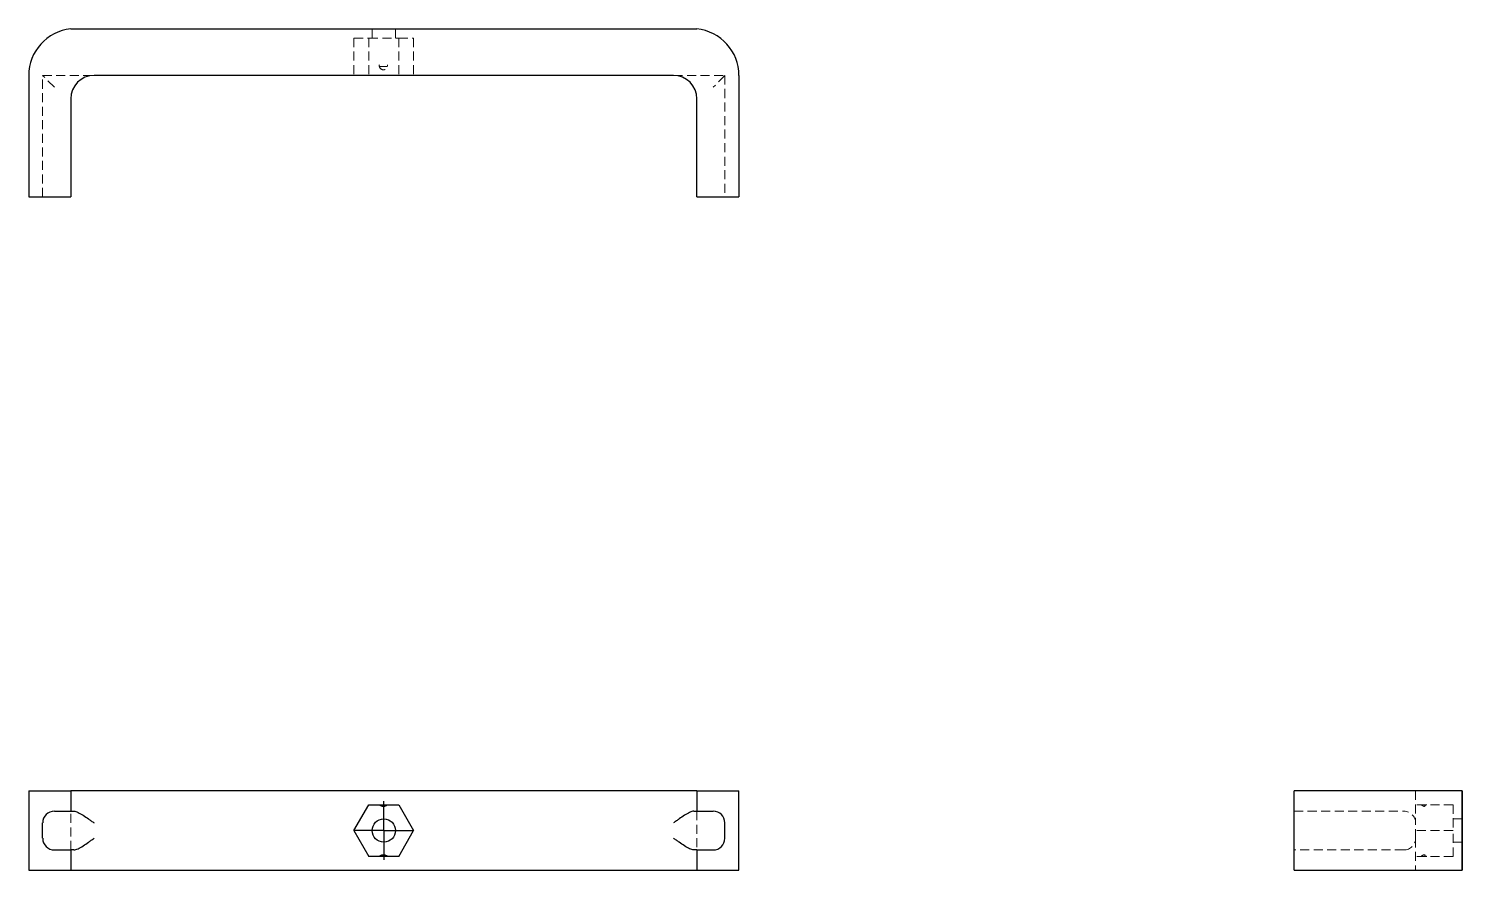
# Model space of a CAD drawing. Header units: millimetres. Extents: x 33 to 235, y 51 to 170.
import ezdxf

# ---------------------------------------------------------------- set-up
doc = ezdxf.new("R2010")
doc.units = ezdxf.units.MM
doc.linetypes.add('HIDDEN', pattern=[1.905, 1.27, -0.635])
doc.layers.add('10', color=7, linetype='Continuous')

# ---------------------------------------------------------------- blocks, each defined once
blk = doc.blocks.new('SW_CENTERMARKSYMBOL_0')
at = {"layer": '10', "color": 0}
for p, q in [((0, 2.5), (0, 4.14)), ((0, 0), (0, 2.5)), ((-2.5, 0), (-4.14, 0)), ((0, 0), (-2.5, 0)), ((0, 0), (0, -2.5)), ((0, 0), (2.5, 0)), ((2.5, 0), (4.14, 0)), ((0, -2.5), (0, -4.14))]:
    blk.add_line(p, q, dxfattribs=at)

msp = doc.modelspace()

# ---------------------------------------------------------------- linework, layer by layer
at = {"color": 7, "linetype": 'Continuous', "lineweight": 25}
for p, q in [((38.92, 169.84), (38.92, 169.81)), ((38.92, 169.84), (127.08, 169.84)), ((127.08, 169.81), (127.08, 169.84)), ((33, 163.26), (33, 146.16)), ((123.79, 163.26), (42.21, 163.26)), ((133, 163.26), (133, 146.16)), ((38.92, 159.97), (38.92, 146.16)), ((127.08, 146.16), (127.08, 159.97)), ((33, 146.16), (38.92, 146.16)), ((127.08, 146.16), (133, 146.16)), ((33, 62.59), (33, 51.41)), ((33, 62.59), (38.92, 62.59)), ((38.92, 62.59), (38.92, 59.73)), ((42.21, 62.59), (38.92, 62.59)), ((123.79, 62.59), (42.21, 62.59)), ((127.08, 62.59), (123.79, 62.59)), ((127.08, 62.59), (127.08, 59.73)), ((127.08, 62.59), (133, 62.59)), ((133, 51.41), (133, 62.59)), ((211.16, 51.41), (211.16, 62.59)), ((228.26, 62.59), (211.16, 62.59)), ((234.81, 62.59), (228.26, 62.59)), ((234.81, 62.59), (234.81, 51.41)), ((234.81, 62.59), (234.84, 62.59)), ((234.84, 51.41), (234.84, 62.59)), ((78.8, 57), (80.9, 60.63)), ((80.9, 60.63), (85.1, 60.63)), ((85.1, 60.63), (87.2, 57)), ((36.62, 59.73), (38.92, 59.73)), ((38.92, 59.73), (39.36, 59.73)), ((126.64, 59.73), (127.08, 59.73)), ((127.08, 59.73), (129.38, 59.73)), ((34.97, 55.91), (34.97, 58.09)), ((78.8, 57), (80.9, 53.37)), ((85.1, 53.37), (87.2, 57)), ((131.03, 55.91), (131.03, 58.09)), ((36.62, 54.27), (38.92, 54.27)), ((38.92, 54.27), (38.92, 51.41)), ((39.36, 54.27), (38.92, 54.27)), ((85.1, 53.37), (80.9, 53.37)), ((127.08, 54.27), (126.64, 54.27)), ((127.08, 54.27), (129.38, 54.27)), ((127.08, 54.27), (127.08, 51.41)), ((33, 51.41), (38.92, 51.41)), ((38.92, 51.41), (42.21, 51.41)), ((42.21, 51.41), (123.79, 51.41)), ((123.79, 51.41), (127.08, 51.41)), ((127.08, 51.41), (133, 51.41)), ((211.16, 51.41), (228.26, 51.41)), ((228.26, 51.41), (234.81, 51.41)), ((234.84, 51.41), (234.81, 51.41))]:
    msp.add_line(p, q, dxfattribs=at)
at = {"color": 7, "linetype": 'HIDDEN', "lineweight": 18}
for p, q in [((81.36, 169.84), (81.36, 168.53)), ((84.64, 168.53), (84.64, 169.84)), ((78.8, 168.53), (80.9, 168.53)), ((78.8, 168.53), (78.8, 163.26)), ((80.9, 168.53), (80.9, 163.26)), ((80.9, 168.53), (85.1, 168.53)), ((85.1, 168.53), (85.1, 163.26)), ((85.1, 168.53), (87.2, 168.53)), ((87.2, 168.53), (87.2, 163.26)), ((36.62, 161.62), (34.97, 163.26)), ((34.97, 146.16), (34.97, 163.26)), ((34.97, 163.26), (42.21, 163.26)), ((123.79, 163.26), (131.03, 163.26)), ((131.03, 163.26), (129.38, 161.62)), ((131.03, 163.26), (131.03, 146.16)), ((228.26, 62.59), (228.26, 58.09)), ((233.53, 60.63), (228.26, 60.63)), ((229.85, 60.63), (229.84, 60.63)), ((229.84, 60.63), (229.84, 60.63)), ((233.53, 60.63), (233.53, 57)), ((38.92, 54.27), (38.92, 59.73)), ((127.08, 59.73), (127.08, 54.27)), ((211.16, 59.73), (226.62, 59.73)), ((234.84, 58.64), (233.53, 58.64)), ((228.26, 55.91), (228.26, 58.09)), ((233.53, 57), (228.26, 57)), ((233.53, 53.37), (233.53, 57)), ((228.26, 55.91), (228.26, 51.41)), ((233.53, 55.36), (234.84, 55.36)), ((226.62, 54.27), (211.16, 54.27)), ((233.53, 53.37), (228.26, 53.37)), ((229.84, 53.37), (229.84, 53.37))]:
    msp.add_line(p, q, dxfattribs=at)
at = {"color": 7, "linetype": 'Continuous', "lineweight": 25, "flags": 128}
for points in [[(82.37, 53.38), (82.38, 53.38), (82.4, 53.4), (82.42, 53.42), (82.44, 53.43), (82.44, 53.43), (82.44, 53.43), (82.45, 53.43), (82.45, 53.43), (82.45, 53.43), (82.45, 53.43), (82.45, 53.43), (82.45, 53.43)], [(83.52, 53.38), (83.51, 53.39), (83.49, 53.4), (83.47, 53.42), (83.45, 53.43), (83.45, 53.43), (83.45, 53.43), (83.45, 53.43), (83.45, 53.43), (83.45, 53.43)]]:
    msp.add_lwpolyline(points, dxfattribs=at)
at = {"color": 7, "linetype": 'Continuous', "lineweight": 25}
msp.add_circle((83, 57), 1.64, dxfattribs=at)
for centre, radius, start, end in [((39.58, 163.26), 6.58, 95.7392, 180), ((126.42, 163.26), 6.58, 0, 84.2608), ((42.21, 159.97), 3.29, 90, 180), ((123.79, 159.97), 3.29, 0, 90), ((82.95, 61.21), 0.822, 224.427, 225.496), ((82.95, 61.21), 0.822, 314.3972, 315.573), ((36.62, 58.09), 1.64, 90, 180), ((129.38, 58.09), 1.64, 0, 90), ((36.62, 55.91), 1.64, 180, 270), ((129.38, 55.91), 1.64, 270, 0), ((82.95, 52.79), 0.822, 134.3956, 135.573), ((82.95, 52.79), 0.822, 44.427, 45.5468)]:
    msp.add_arc(centre, radius, start, end, dxfattribs=at)
at = {"color": 7, "linetype": 'HIDDEN', "lineweight": 18}
for centre, radius, start, end in [((82.95, 164.64), 0.587, 169.7841, 10.2159), ((229.64, 61.21), 0.822, 224.427, 262.9504), ((226.62, 58.09), 1.64, 0, 90), ((226.62, 55.91), 1.64, 270, 0), ((229.64, 52.79), 0.822, 97.0138, 135.573)]:
    msp.add_arc(centre, radius, start, end, dxfattribs=at)
for points, knots in [([(83.52, 164.75), (83.53, 164.72), (83.53, 164.68), (83.52, 164.62), (83.51, 164.59), (83.48, 164.56), (83.47, 164.55), (83.44, 164.54), (83.43, 164.54), (83.39, 164.54), (83.36, 164.54), (83.21, 164.54), (83.08, 164.54), (82.81, 164.54), (82.68, 164.54), (82.54, 164.54), (82.51, 164.54), (82.47, 164.54), (82.46, 164.54), (82.43, 164.55), (82.42, 164.56), (82.39, 164.59), (82.37, 164.62), (82.36, 164.68), (82.36, 164.72), (82.37, 164.75)], [0, 0, 0, 0, 0.0625, 0.0625, 0.125, 0.125, 0.15625, 0.15625, 0.1875, 0.1875, 0.25, 0.25, 0.5, 0.5, 0.75, 0.75, 0.8125, 0.8125, 0.84375, 0.84375, 0.875, 0.875, 0.9375, 0.9375, 1, 1, 1, 1]), ([(82.37, 60.62), (82.37, 60.62), (82.36, 60.63), (82.36, 60.63), (82.37, 60.63), (82.37, 60.63)], [0, 0, 0, 0, 0.035072, 0.755948, 1, 1, 1, 1]), ([(82.5, 60.6), (82.49, 60.61), (82.45, 60.62), (82.4, 60.63), (82.38, 60.63), (82.37, 60.63)], [0, 0, 0, 0, 0.418144, 0.821904, 1, 1, 1, 1]), ([(83.52, 60.63), (83.52, 60.63), (83.53, 60.63), (83.53, 60.63), (83.53, 60.63), (83.52, 60.63), (83.52, 60.62)], [0, 0, 0, 0, 0.025927, 0.129657, 0.546003, 1, 1, 1, 1]), ([(229.75, 60.63), (229.75, 60.63), (229.74, 60.63), (229.72, 60.63), (229.68, 60.63), (229.62, 60.62), (229.58, 60.6), (229.56, 60.59), (229.55, 60.58), (229.54, 60.57), (229.54, 60.57), (229.54, 60.57), (229.54, 60.57), (229.54, 60.57), (229.54, 60.57), (229.54, 60.57), (229.54, 60.56), (229.54, 60.56), (229.54, 60.55), (229.54, 60.52), (229.54, 60.5), (229.54, 60.47), (229.54, 60.46), (229.54, 60.44), (229.54, 60.43), (229.54, 60.42), (229.54, 60.4), (229.54, 60.4), (229.54, 60.39), (229.54, 60.41), (229.54, 60.42)], [0, 0, 0, 0, 0.002862, 0.014311, 0.060264, 0.138775, 0.191398, 0.229246, 0.250806, 0.257369, 0.261472, 0.262621, 0.263195, 0.263339, 0.263913, 0.264042, 0.265352, 0.270595, 0.281081, 0.323034, 0.407018, 0.448971, 0.490924, 0.532878, 0.574831, 0.616785, 0.700768, 0.742721, 0.826705, 1, 1, 1, 1]), ([(229.54, 60.39), (229.56, 60.43), (229.58, 60.5), (229.64, 60.54), (229.66, 60.57)], [0, 0, 0, 0, 0.5000647, 1, 1, 1, 1]), ([(229.86, 60.63), (229.83, 60.63), (229.76, 60.63), (229.69, 60.59), (229.66, 60.57)], [0, 0, 0, 0, 0.499974, 1, 1, 1, 1]), ([(82.37, 53.37), (82.37, 53.37), (82.37, 53.37), (82.36, 53.37), (82.36, 53.37), (82.37, 53.37), (82.37, 53.38)], [0, 0, 0, 0, 0.025248, 0.12626, 0.531619, 1, 1, 1, 1]), ([(83.52, 53.37), (83.53, 53.37), (83.53, 53.37), (83.52, 53.37), (83.52, 53.38)], [0, 0, 0, 0, 0.8302096, 1, 1, 1, 1]), ([(229.54, 53.61), (229.54, 53.61), (229.54, 53.62), (229.54, 53.57), (229.54, 53.48), (229.54, 53.43)], [0, 0, 0, 0, 0.000141, 0.500071, 1, 1, 1, 1]), ([(229.66, 53.43), (229.64, 53.46), (229.58, 53.5), (229.56, 53.57), (229.54, 53.61)], [0, 0, 0, 0, 0.499932, 1, 1, 1, 1]), ([(229.75, 53.37), (229.71, 53.37), (229.66, 53.37), (229.61, 53.39), (229.59, 53.39), (229.56, 53.41), (229.54, 53.42), (229.54, 53.43)], [0, 0, 0, 0, 0.5, 0.5, 0.75, 0.75, 1, 1, 1, 1]), ([(229.66, 53.43), (229.69, 53.41), (229.76, 53.37), (229.83, 53.37), (229.86, 53.37)], [0, 0, 0, 0, 0.500031, 1, 1, 1, 1]), ([(229.75, 53.37), (229.75, 53.37), (229.74, 53.37), (229.73, 53.37), (229.7, 53.37), (229.68, 53.37), (229.68, 53.37)], [0, 0, 0, 0, 0.036886, 0.184456, 0.776654, 1, 1, 1, 1]), ([(229.73, 53.37), (229.74, 53.37), (229.79, 53.37), (229.82, 53.37), (229.83, 53.37), (229.83, 53.37)], [0, 0, 0, 0, 0.148303, 0.77591, 1, 1, 1, 1])]:
    msp.add_open_spline(points, degree=3, knots=knots, dxfattribs=at)
at = {"color": 7, "linetype": 'Continuous', "lineweight": 25}
for points, knots in [([(83.52, 60.62), (83.52, 60.62), (83.52, 60.62), (83.5, 60.6), (83.48, 60.59), (83.46, 60.58), (83.45, 60.57), (83.45, 60.57), (83.45, 60.57), (83.45, 60.57), (83.45, 60.57), (83.45, 60.57), (83.45, 60.57), (83.45, 60.56), (83.44, 60.56), (83.43, 60.55), (83.39, 60.52), (83.34, 60.5), (83.3, 60.47), (83.26, 60.46), (83.22, 60.44), (83.18, 60.43), (83.13, 60.42), (83.08, 60.4), (83.01, 60.4), (82.88, 60.39), (82.75, 60.41), (82.63, 60.46), (82.58, 60.48), (82.53, 60.51), (82.5, 60.53), (82.47, 60.55), (82.45, 60.56), (82.43, 60.58), (82.41, 60.59), (82.38, 60.61), (82.37, 60.62), (82.37, 60.62)], [0, 0, 0, 0, 0.019841, 0.056602, 0.083042, 0.098103, 0.102688, 0.105554, 0.106357, 0.106758, 0.106858, 0.107259, 0.107349, 0.108265, 0.111927, 0.119252, 0.14856, 0.207229, 0.236537, 0.265845, 0.295153, 0.324461, 0.353769, 0.412438, 0.441745, 0.500414, 0.700587, 0.738268, 0.775949, 0.81363, 0.855068, 0.875778, 0.886131, 0.907017, 0.927068, 0.959282, 1, 1, 1, 1]), ([(39.36, 59.73), (39.44, 59.73), (39.53, 59.71), (39.73, 59.65), (39.84, 59.61), (40.17, 59.45), (40.41, 59.31), (40.91, 58.99), (41.16, 58.82), (41.55, 58.55), (41.68, 58.46), (41.95, 58.27), (42.08, 58.18), (42.21, 58.09)], [0, 0, 0, 0, 0.125, 0.125, 0.25, 0.25, 0.5, 0.5, 0.75, 0.75, 0.875, 0.875, 1, 1, 1, 1]), ([(126.64, 59.73), (126.56, 59.73), (126.47, 59.71), (126.27, 59.65), (126.16, 59.61), (125.83, 59.45), (125.59, 59.31), (125.09, 58.99), (124.84, 58.82), (124.45, 58.55), (124.32, 58.46), (124.05, 58.27), (123.92, 58.18), (123.79, 58.09)], [0, 0, 0, 0, 0.125, 0.125, 0.25, 0.25, 0.5, 0.5, 0.75, 0.75, 0.875, 0.875, 1, 1, 1, 1]), ([(39.36, 54.27), (39.44, 54.27), (39.53, 54.29), (39.73, 54.35), (39.84, 54.39), (40.17, 54.55), (40.41, 54.69), (40.91, 55.01), (41.16, 55.18), (41.55, 55.45), (41.68, 55.54), (41.95, 55.73), (42.08, 55.82), (42.21, 55.91)], [0, 0, 0, 0, 0.125, 0.125, 0.25, 0.25, 0.5, 0.5, 0.75, 0.75, 0.875, 0.875, 1, 1, 1, 1]), ([(126.64, 54.27), (126.56, 54.27), (126.47, 54.29), (126.27, 54.35), (126.16, 54.39), (125.83, 54.55), (125.59, 54.69), (125.09, 55.01), (124.84, 55.18), (124.45, 55.45), (124.32, 55.54), (124.05, 55.73), (123.92, 55.82), (123.79, 55.91)], [0, 0, 0, 0, 0.125, 0.125, 0.25, 0.25, 0.5, 0.5, 0.75, 0.75, 0.875, 0.875, 1, 1, 1, 1]), ([(82.45, 53.43), (82.45, 53.43), (82.46, 53.44), (82.52, 53.48), (82.64, 53.55), (82.83, 53.61), (83.06, 53.61), (83.26, 53.55), (83.38, 53.48), (83.44, 53.44), (83.45, 53.43), (83.45, 53.43)], [-0.6410929, -0.6410929, -0.6410929, -0.6410929, -0.6227743, -0.6044556, -0.5678183, -0.531181, -0.4945437, -0.4579065, -0.4212692, -0.4029505, -0.3846319, -0.3846319, -0.3846319, -0.3846319])]:
    msp.add_open_spline(points, degree=3, knots=knots, dxfattribs=at)

# ---------------------------------------------------------------- block references
at = {"layer": '10'}
msp.add_blockref('SW_CENTERMARKSYMBOL_0', (83, 57), dxfattribs=at)

doc.saveas('drawing.dxf')
